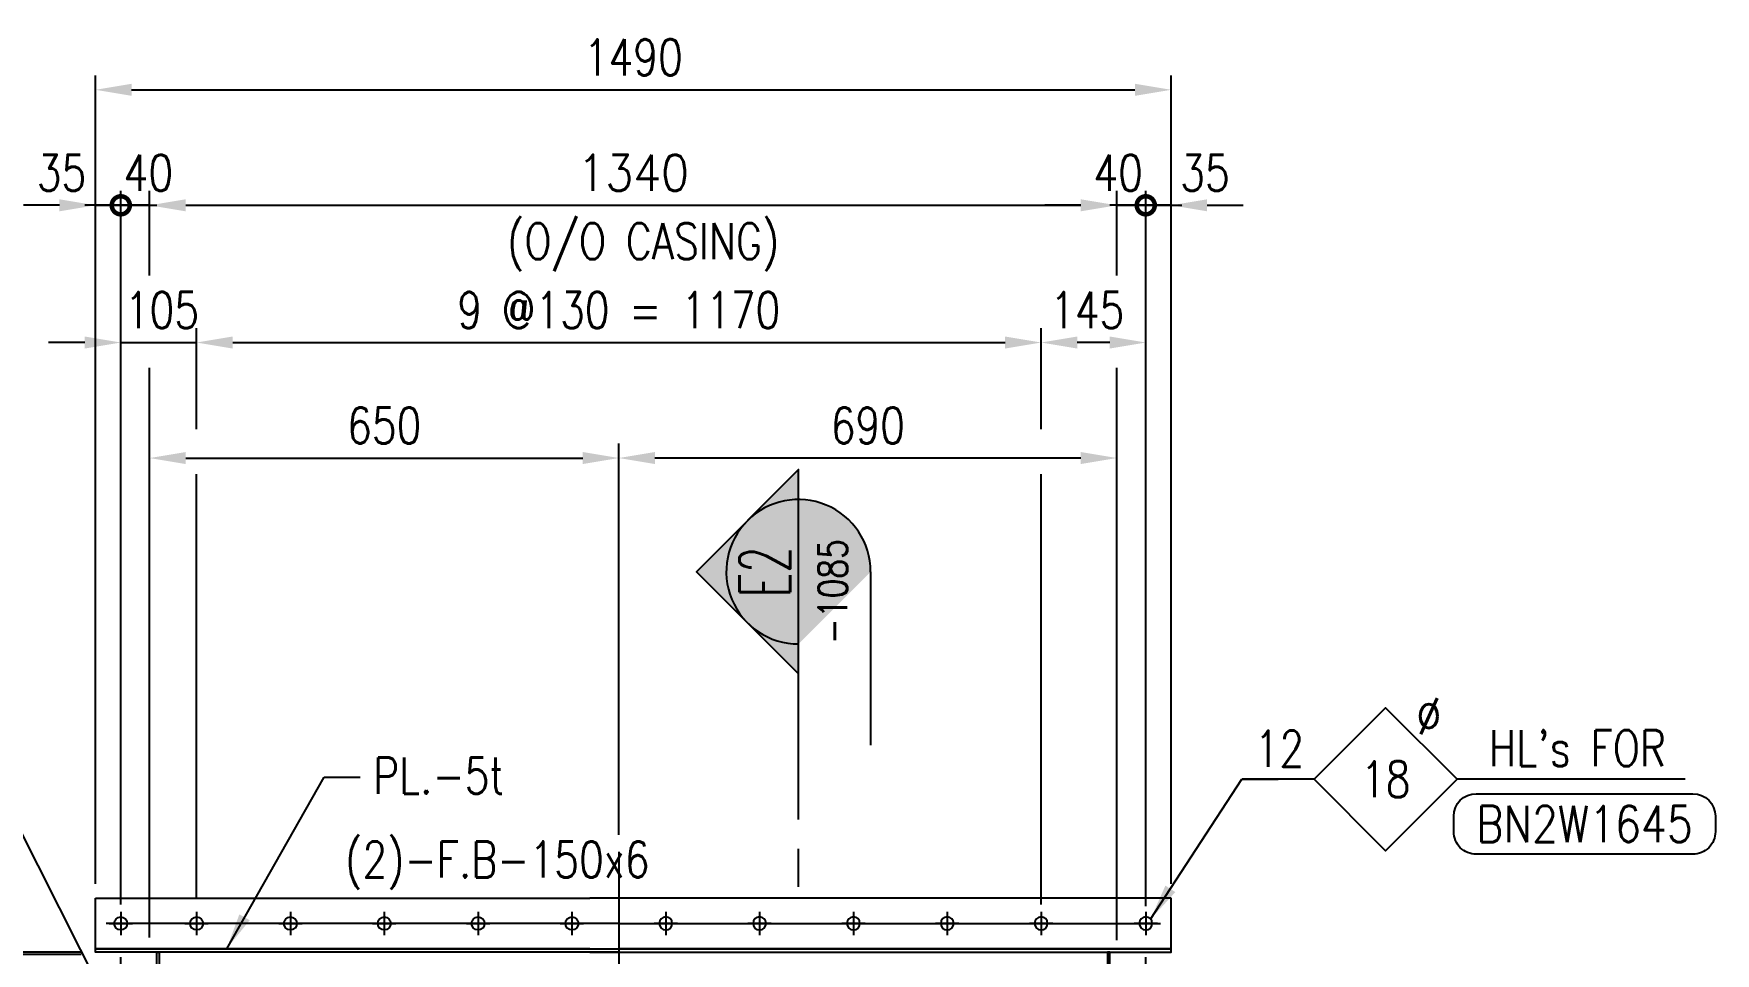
# Model space of a CAD drawing. Header units: millimetres. Extents: x 0 to 232280, y -26939 to 23794.
# Drawn here: x 17078 to 20573, y 4230 to 6141 of the extents above; entities that cross this region are included whole.
import ezdxf
from ezdxf.enums import TextEntityAlignment as Align

# ---------------------------------------------------------------- set-up
doc = ezdxf.new("R2010")
doc.units = ezdxf.units.MM
doc.header["$LTSCALE"] = 30
doc.linetypes.add('JNK-CENTER', pattern=[34, 30, -1.5, 1, -1.5])
for name, color, linetype in [('CEN-R', 1, 'JNK-CENTER'), ('CON-C', 4, 'Continuous'), ('CON-G', 3, 'Continuous'), ('CON-W', 7, 'Continuous'), ('CON-Y', 2, 'Continuous'), ('conL-g', 3, 'Continuous'), ('Dim-W', 7, 'Continuous'), ('TXT-Y', 2, 'Continuous')]:
    doc.layers.add(name, color=color, linetype=linetype)
doc.styles.add('SIMPLEX', font='simplex.shx', dxfattribs={"width": 0.8})
doc.dimstyles.new('DIM30_15', dxfattribs={"dimscale": 30, "dimtxt": 2.5, "dimasz": 2.5, "dimexe": 1, "dimexo": 1, "dimgap": 1, "dimtad": 1, "dimdec": 0, "dimlfac": 0.5, "dimdsep": 46, "dimtxsty": 'SIMPLEX', "dimcen": 0, "dimclrd": 7, "dimclre": 7, "dimclrt": 2, "dimadec": 1, "dimazin": 2, "dimtfac": 1, "dimtdec": 0, "dimtix": 1, "dimtmove": 2, "dimatfit": 0, "dimfxl": 1, "dimtolj": 1, "dimtzin": 0, "dimarcsym": 0})
doc.dimstyles.new('DIM30X1.5', dxfattribs={"dimscale": 30, "dimtxt": 2.5, "dimasz": 2.5, "dimexe": 1, "dimexo": 1, "dimgap": 1, "dimtad": 1, "dimdec": 0, "dimlfac": 0.6666666666666665, "dimdsep": 46, "dimtxsty": 'SIMPLEX', "dimcen": 0, "dimclrd": 7, "dimclre": 7, "dimclrt": 2, "dimadec": 1, "dimazin": 2, "dimtfac": 1, "dimtdec": 0, "dimtix": 1, "dimtmove": 2, "dimatfit": 0, "dimfxl": 1, "dimtolj": 1, "dimtzin": 0, "dimarcsym": 0})
doc.dimstyles.new('DIM30x3', dxfattribs={"dimscale": 30, "dimtxt": 2.5, "dimasz": 2.5, "dimexe": 1, "dimexo": 1, "dimgap": 1, "dimtad": 1, "dimdec": 0, "dimlfac": 0.33333333333333, "dimdsep": 46, "dimtxsty": 'SIMPLEX', "dimcen": 0, "dimclrd": 7, "dimclre": 7, "dimclrt": 2, "dimadec": 1, "dimazin": 2, "dimtfac": 1, "dimtdec": 0, "dimtix": 1, "dimtmove": 2, "dimatfit": 0, "dimfxl": 1, "dimtolj": 1, "dimtzin": 0, "dimarcsym": 0})

# ---------------------------------------------------------------- blocks, each defined once
blk = doc.blocks.new('*D141')
at = {"layer": 'CON-W', "color": 7, "lineweight": -2, "transparency": 16777216}
for p, q in [((17319.11685907123, 5638.276720837378), (17319.11685907123, 5814.425744846447)), ((19329.11685907097, 5638.276720837378), (19329.11685907097, 5814.425744846447)), ((17394.11685907123, 5784.425744846447), (19254.11685907097, 5784.425744846447)), ((17319.11685907123, 4263.273233134895), (17319.11685907123, 5446.615125091318)), ((19329.11685907097, 4257.768592242594), (19329.11685907097, 5446.615125091318))]:
    blk.add_line(p, q, dxfattribs=at)
at = {"layer": 'CON-W', "color": 7, "transparency": 16777216}
for points in [[(17394.11685907123, 5796.925744846447), (17394.11685907123, 5771.925744846447), (17319.11685907123, 5784.425744846447)], [(19254.11685907097, 5796.925744846447), (19254.11685907097, 5771.925744846447), (19329.11685907097, 5784.425744846447)]]:
    blk.add_solid(points, dxfattribs=at)
at = {"layer": 'DEFPOINTS', "color": 0, "transparency": 16777216}
for p in [(19329.11685907097, 5784.425744846447), (17319.11685907123, 4233.273233134895), (19329.11685907097, 4227.768592242594)]:
    blk.add_point(p, dxfattribs=at)
at = {"layer": 'CON-W', "color": 2, "transparency": 16777216, "char_height": 75, "attachment_point": 5, "style": 'SIMPLEX'}
for s, insert in [('\\A1;{\\Fromans,whgtxt|c129;\\W0.9;1340\\A0;\\Fsimplex|c129;\\W0.8;', (18324.1168590711, 5851.925744846447)), ('\\A1;{\\A0; (O/O CASING)}}', (18324.1168590711, 5697.28288770359))]:
    blk.add_mtext(s, dxfattribs=dict(at, insert=insert))
blk = doc.blocks.new('*D142')
at = {"layer": 'CON-W', "color": 7, "lineweight": -2, "transparency": 16777216}
for p, q in [((17206.61685907123, 4374.768592242599), (17206.61685907123, 6054.425744846447)), ((19441.61685907097, 4374.768592242599), (19441.61685907097, 6054.425744846447)), ((17281.61685907123, 6024.425744846447), (19366.61685907097, 6024.425744846447))]:
    blk.add_line(p, q, dxfattribs=at)
at = {"layer": 'CON-W', "color": 7, "transparency": 16777216}
for points in [[(17281.61685907123, 6036.925744846447), (17281.61685907123, 6011.925744846447), (17206.61685907123, 6024.425744846447)], [(19366.61685907097, 6036.925744846447), (19366.61685907097, 6011.925744846447), (19441.61685907097, 6024.425744846447)]]:
    blk.add_solid(points, dxfattribs=at)
at = {"layer": 'DEFPOINTS', "color": 0, "transparency": 16777216}
for p in [(19441.61685907097, 6024.425744846447), (17206.61685907123, 4344.768592242599), (19441.61685907097, 4344.768592242599)]:
    blk.add_point(p, dxfattribs=at)
at = {"layer": 'CON-W', "color": 2, "transparency": 16777216, "insert": (18324.1168590711, 6091.925744846447), "char_height": 75, "attachment_point": 5, "style": 'SIMPLEX'}
blk.add_mtext('\\A1;1490', dxfattribs=at)
blk = doc.blocks.new('*D143')
at = {"layer": 'CON-W', "color": 7, "lineweight": -2, "transparency": 16777216}
for p, q in [((17319.11685907123, 4263.273233134895), (17319.11685907123, 5289.283145661126)), ((18294.1168590711, 4476.533328644014), (18294.1168590711, 5289.283145661126)), ((17394.11685907123, 5259.283145661126), (18219.1168590711, 5259.283145661126))]:
    blk.add_line(p, q, dxfattribs=at)
at = {"layer": 'CON-W', "color": 7, "transparency": 16777216}
for points in [[(17394.11685907123, 5271.783145661126), (17394.11685907123, 5246.783145661126), (17319.11685907123, 5259.283145661126)], [(18219.1168590711, 5271.783145661126), (18219.1168590711, 5246.783145661126), (18294.1168590711, 5259.283145661126)]]:
    blk.add_solid(points, dxfattribs=at)
at = {"layer": 'DEFPOINTS', "color": 0, "transparency": 16777216}
for p in [(18294.1168590711, 5259.283145661126), (18294.1168590711, 4446.533328644014), (17319.11685907123, 4233.273233134895)]:
    blk.add_point(p, dxfattribs=at)
at = {"layer": 'CON-W', "color": 2, "transparency": 16777216, "insert": (17806.61685907117, 5326.783145661126), "char_height": 75, "attachment_point": 5, "style": 'SIMPLEX'}
blk.add_mtext('\\A1;650', dxfattribs=at)
blk = doc.blocks.new('_DotSmall')
at = {"color": 0, "linetype": 'ByBlock', "const_width": 0.5}
blk.add_lwpolyline([(-0.0625, 0, 1), (0.0625, 0, 1)], format="xyb", close=True, dxfattribs=at)
blk = doc.blocks.new('*D144')
at = {"layer": 'DEFPOINTS', "color": 0, "transparency": 16777216}
for p in [(19389.11685907097, 5784.425744846447), (19441.61685907097, 4344.768592242599), (19389.11685907097, 4327.773233134895)]:
    blk.add_point(p, dxfattribs=at)
at = {"layer": 'Dim-W', "color": 7, "lineweight": -2, "transparency": 16777216}
for p, q in [((19389.11685907097, 4357.773233134895), (19389.11685907097, 5814.425744846447)), ((19441.61685907097, 4374.768592242599), (19441.61685907097, 5814.425744846447)), ((19389.11685907097, 5784.425744846447), (19314.11685907097, 5784.425744846447)), ((19441.61685907097, 5784.425744846447), (19389.11685907097, 5784.425744846447)), ((19516.61685907097, 5784.425744846447), (19591.61685907097, 5784.425744846447))]:
    blk.add_line(p, q, dxfattribs=at)
at = {"layer": 'Dim-W', "color": 7, "transparency": 16777216}
blk.add_solid([(19516.61685907097, 5796.925744846447), (19516.61685907097, 5771.925744846447), (19441.61685907097, 5784.425744846447)], dxfattribs=at)
at = {"layer": 'Dim-W', "color": 7, "lineweight": -2, "transparency": 16777216, "xscale": 75, "yscale": 75, "zscale": 75}
blk.add_blockref('_DotSmall', (19389.11685907097, 5784.425744846447), dxfattribs=at)
at = {"layer": 'Dim-W', "color": 2, "transparency": 16777216, "insert": (19512.15004718331, 5851.925744846447), "char_height": 75, "attachment_point": 5, "style": 'SIMPLEX'}
blk.add_mtext('\\A1;35', dxfattribs=at)
blk = doc.blocks.new('*D145')
at = {"layer": 'DEFPOINTS', "color": 0, "transparency": 16777216}
for p in [(19389.11685907097, 5784.425744846447), (19389.11685907097, 4327.773233134895), (19329.11685907097, 4227.768592242594)]:
    blk.add_point(p, dxfattribs=at)
at = {"layer": 'Dim-W', "color": 7, "lineweight": -2, "transparency": 16777216}
for p, q in [((19329.11685907097, 5638.276720837378), (19329.11685907097, 5814.425744846447)), ((19389.11685907097, 4357.773233134895), (19389.11685907097, 5814.425744846447)), ((19254.11685907097, 5784.425744846447), (19179.11685907097, 5784.425744846447)), ((19329.11685907097, 5784.425744846447), (19389.11685907097, 5784.425744846447)), ((19389.11685907097, 5784.425744846447), (19464.11685907097, 5784.425744846447)), ((19329.11685907097, 4257.768592242594), (19329.11685907097, 5446.615125091318))]:
    blk.add_line(p, q, dxfattribs=at)
at = {"layer": 'Dim-W', "color": 7, "transparency": 16777216}
blk.add_solid([(19254.11685907097, 5796.925744846447), (19254.11685907097, 5771.925744846447), (19329.11685907097, 5784.425744846447)], dxfattribs=at)
at = {"layer": 'Dim-W', "color": 7, "lineweight": -2, "transparency": 16777216, "xscale": 75, "yscale": 75, "zscale": 75, "rotation": 180}
blk.add_blockref('_DotSmall', (19389.11685907097, 5784.425744846447), dxfattribs=at)
at = {"layer": 'Dim-W', "color": 2, "transparency": 16777216, "insert": (19331.81567527638, 5851.925744846447), "char_height": 75, "attachment_point": 5, "style": 'SIMPLEX'}
blk.add_mtext('\\A1;40', dxfattribs=at)
blk = doc.blocks.new('*D146')
at = {"layer": 'CON-W', "color": 7, "lineweight": -2, "transparency": 16777216}
for p, q in [((18294.1168590711, 4476.533328644014), (18294.1168590711, 5289.283145661126)), ((19329.11685907097, 4257.768592242594), (19329.11685907097, 5289.283145661126)), ((19254.11685907097, 5259.283145661126), (18369.1168590711, 5259.283145661126))]:
    blk.add_line(p, q, dxfattribs=at)
at = {"layer": 'CON-W', "color": 7, "transparency": 16777216}
for points in [[(18369.1168590711, 5271.783145661126), (18369.1168590711, 5246.783145661126), (18294.1168590711, 5259.283145661126)], [(19254.11685907097, 5271.783145661126), (19254.11685907097, 5246.783145661126), (19329.11685907097, 5259.283145661126)]]:
    blk.add_solid(points, dxfattribs=at)
at = {"layer": 'DEFPOINTS', "color": 0, "transparency": 16777216}
for p in [(18294.1168590711, 5259.283145661126), (18294.1168590711, 4446.533328644014), (19329.11685907097, 4227.768592242594)]:
    blk.add_point(p, dxfattribs=at)
at = {"layer": 'CON-W', "color": 2, "transparency": 16777216, "insert": (18811.61685907104, 5326.783145661126), "char_height": 75, "attachment_point": 5, "style": 'SIMPLEX'}
blk.add_mtext('\\A1;690', dxfattribs=at)
blk = doc.blocks.new('*D147')
at = {"layer": 'DEFPOINTS', "color": 0, "transparency": 16777216}
for p in [(17259.1168713841, 5784.425744846447), (17206.61685907123, 4344.768592242599), (17259.1168713841, 4316.381538318513)]:
    blk.add_point(p, dxfattribs=at)
at = {"layer": 'Dim-W', "color": 7, "lineweight": -2, "transparency": 16777216}
for p, q in [((17206.61685907123, 4374.768592242599), (17206.61685907123, 5814.425744846447)), ((17259.1168713841, 4346.381538318513), (17259.1168713841, 5814.425744846447)), ((17131.61685907123, 5784.425744846447), (17056.61685907123, 5784.425744846447)), ((17206.61685907123, 5784.425744846447), (17259.1168713841, 5784.425744846447)), ((17259.1168713841, 5784.425744846447), (17334.1168713841, 5784.425744846447))]:
    blk.add_line(p, q, dxfattribs=at)
at = {"layer": 'Dim-W', "color": 7, "transparency": 16777216}
blk.add_solid([(17131.61685907123, 5796.925744846447), (17131.61685907123, 5771.925744846447), (17206.61685907123, 5784.425744846447)], dxfattribs=at)
at = {"layer": 'Dim-W', "color": 7, "lineweight": -2, "transparency": 16777216, "xscale": 75, "yscale": 75, "zscale": 75, "rotation": 180}
blk.add_blockref('_DotSmall', (17259.1168713841, 5784.425744846447), dxfattribs=at)
at = {"layer": 'Dim-W', "color": 2, "transparency": 16777216, "insert": (17136.08367095889, 5851.925744846447), "char_height": 75, "attachment_point": 5, "style": 'SIMPLEX'}
blk.add_mtext('\\A1;35', dxfattribs=at)
blk = doc.blocks.new('*D148')
at = {"layer": 'DEFPOINTS', "color": 0, "transparency": 16777216}
for p in [(17259.1168713841, 5784.425744846447), (17259.1168713841, 4316.381538318513), (17319.11685907123, 4233.273233134895)]:
    blk.add_point(p, dxfattribs=at)
at = {"layer": 'Dim-W', "color": 7, "lineweight": -2, "transparency": 16777216}
for p, q in [((17259.1168713841, 4346.381538318513), (17259.1168713841, 5814.425744846447)), ((17319.11685907123, 5638.276720837378), (17319.11685907123, 5814.425744846447)), ((17259.1168713841, 5784.425744846447), (17184.1168713841, 5784.425744846447)), ((17319.11685907123, 5784.425744846447), (17259.1168713841, 5784.425744846447)), ((17394.11685907123, 5784.425744846447), (17469.11685907123, 5784.425744846447)), ((17319.11685907123, 4263.273233134895), (17319.11685907123, 5446.615125091318))]:
    blk.add_line(p, q, dxfattribs=at)
at = {"layer": 'Dim-W', "color": 7, "transparency": 16777216}
blk.add_solid([(17394.11685907123, 5796.925744846447), (17394.11685907123, 5771.925744846447), (17319.11685907123, 5784.425744846447)], dxfattribs=at)
at = {"layer": 'Dim-W', "color": 7, "lineweight": -2, "transparency": 16777216, "xscale": 75, "yscale": 75, "zscale": 75}
blk.add_blockref('_DotSmall', (17259.1168713841, 5784.425744846447), dxfattribs=at)
at = {"layer": 'Dim-W', "color": 2, "transparency": 16777216, "insert": (17316.41804286583, 5851.925744846447), "char_height": 75, "attachment_point": 5, "style": 'SIMPLEX'}
blk.add_mtext('\\A1;40', dxfattribs=at)
blk = doc.blocks.new('*D153')
at = {"layer": 'DEFPOINTS', "color": 0, "transparency": 16777216}
for p in [(15754.29089037019, 4232.268592242594), (17206.61685907123, 4232.268592242594), (17206.61685907123, 4227.768592242594)]:
    blk.add_point(p, dxfattribs=at)
at = {"layer": 'Dim-W', "color": 7, "lineweight": -2, "transparency": 16777216}
for p, q in [((15754.29089037019, 4307.268592242594), (15754.29089037019, 4382.268592242594)), ((17176.61685907123, 4232.268592242594), (15724.29089037019, 4232.268592242594)), ((15754.29089037019, 4227.768592242594), (15754.29089037019, 4232.268592242594)), ((17176.61685907123, 4227.768592242594), (15724.29089037019, 4227.768592242594)), ((15754.29089037019, 4152.768592242594), (15754.29089037019, 4077.768592242594))]:
    blk.add_line(p, q, dxfattribs=at)
at = {"layer": 'Dim-W', "color": 7, "transparency": 16777216}
for points in [[(15741.79089037019, 4307.268592242594), (15766.79089037019, 4307.268592242594), (15754.29089037019, 4232.268592242594)], [(15741.79089037019, 4152.768592242594), (15766.79089037019, 4152.768592242594), (15754.29089037019, 4227.768592242594)]]:
    blk.add_solid(points, dxfattribs=at)
at = {"layer": 'Dim-W', "color": 2, "transparency": 16777216, "insert": (15686.79089037019, 4300.983889737399), "char_height": 75, "attachment_point": 5, "rotation": 90, "style": 'SIMPLEX'}
blk.add_mtext('\\A1;*3', dxfattribs=at)
blk = doc.blocks.new('*D157')
at = {"layer": 'DEFPOINTS', "color": 0, "transparency": 16777216}
for p in [(16234.29089037019, 4227.768592242594), (17206.61685907123, 4227.768592242594), (17206.34352517631, 4074.768592242594)]:
    blk.add_point(p, dxfattribs=at)
at = {"layer": 'Dim-W', "color": 7, "lineweight": -2, "transparency": 16777216}
for p, q in [((16234.29089037019, 4302.768592242594), (16234.29089037019, 4377.768592242594)), ((17176.61685907123, 4227.768592242594), (16204.29089037019, 4227.768592242594)), ((16234.29089037019, 4074.768592242594), (16234.29089037019, 4227.768592242594)), ((17176.34352517631, 4074.768592242594), (16204.29089037019, 4074.768592242594)), ((16234.29089037019, 3999.768592242594), (16234.29089037019, 3924.768592242594))]:
    blk.add_line(p, q, dxfattribs=at)
at = {"layer": 'Dim-W', "color": 7, "transparency": 16777216}
for points in [[(16221.79089037019, 4302.768592242594), (16246.79089037019, 4302.768592242594), (16234.29089037019, 4227.768592242594)], [(16221.79089037019, 3999.768592242594), (16246.79089037019, 3999.768592242594), (16234.29089037019, 4074.768592242594)]]:
    blk.add_solid(points, dxfattribs=at)
at = {"layer": 'Dim-W', "color": 2, "transparency": 16777216, "insert": (16166.79089037019, 4151.268592242596), "char_height": 75, "attachment_point": 5, "rotation": 90, "style": 'SIMPLEX'}
blk.add_mtext('\\A1;102', dxfattribs=at)
blk = doc.blocks.new('A$C2FEE125F')
at = {"layer": 'CEN-R'}
for p, q in [((-16.02568226856238, 0), (16.02568226856238, 0)), ((0, 16.02568226856238), (0, -16.02568226856238))]:
    blk.add_line(p, q, dxfattribs=at)
at = {"layer": 'conL-g'}
blk.add_circle((0, 0), 9, dxfattribs=at)
blk = doc.blocks.new('A$C400B2E34')
at = {"layer": 'CEN-R'}
for q in [(-710.2559218952656, -34.99999999999909), (750.2559218952583, -34.99999999999909)]:
    blk.add_line((-3.637978807091713e-12, -35), q, dxfattribs=at)
at = {"layer": 'CON-G', "yscale": 1.003095975232198, "zscale": 1.003095975232198}
for p, xscale in [((-689.9999917913328, -34.99999999999727), 1.003095975232198), ((-585.0000007770332, -34.99999996576298), 1.003095975232198), ((-455.0000007770332, -35), 1.003095975232198), ((-325.0000007770332, -35), 1.003095975232198), ((-195.0000007770332, -35), 1.003095975232198), ((-65.00000077703316, -35), 1.003095975232198), ((65.00000077702589, -35), -1.003095975232198), ((195.0000007770259, -35), -1.003095975232198), ((325.0000007770259, -35), -1.003095975232198), ((455.0000007770259, -35), -1.003095975232198), ((585.0000007770259, -34.99999996576298), -1.003095975232198), ((729.9999917913256, -34.99999999999727), -1.003095975232198)]:
    blk.add_blockref('A$C2FEE125F', p, dxfattribs=dict(at, xscale=xscale))
blk = doc.blocks.new('BOLTHOLE')
at = {"layer": 'CON-W'}
blk.add_line((25.69684446512193, 0), (9.89949493661161, 0), dxfattribs=at)
blk.add_lwpolyline([(0, 0), (4.949747468305802, 4.949747468305844), (9.89949493661161, 0), (4.949747468305802, -4.949747468305759)], close=True, dxfattribs=at)
at = {"layer": 'CON-Y', "style": 'SIMPLEX', "width": 0.8}
for s, p in [('%%C', (8.808557265427133, 3.123021600288936)), ("HL's FOR", (24.36912746646038, 0.9010126853475384))]:
    blk.add_text(s, height=2.5, dxfattribs=at).set_placement(p, align=Align.RIGHT)
blk.add_attdef('4', text='', height=2.5, dxfattribs=at).set_placement((-0.6922360073094751, 0.8662892812148044), align=Align.RIGHT)
blk.add_attdef('22', text='', height=2.5, dxfattribs=at).set_placement((4.949747468305802, 0), align=Align.MIDDLE_CENTER)
blk = doc.blocks.new('boltmark')
at = {"layer": 'CON-Y'}
blk.add_lwpolyline([(0, -4.199666666666602), (14.99954366478296, -4.199666666666602, 0.4142135623730951), (16.56204366478296, -2.637166666666779), (16.56204366478296, -1.56249999999973, 0.414213562373095), (14.99954366478296, 2.700062395888381e-13), (0, 0, 0.4142135623730943), (-1.5625, -1.5625), (-1.5625, -2.637166666666779, 0.4142135623730959)], format="xyb", close=True, dxfattribs=at)
at = {"layer": 'CON-G', "style": 'SIMPLEX', "width": 0.8025233553132332}
blk.add_attdef('BN2W1650', text='', height=2.5, dxfattribs=at).set_placement((-8.526512829121202e-14, -3.3496666666666), (14.99954366478296, -3.3496666666666), align=Align.FIT)
blk = doc.blocks.new('*D214')
at = {"layer": 'CON-W', "color": 7, "lineweight": -2, "transparency": 16777216}
for p, q in [((17259.11687138406, 4331.238939133192), (17259.11687138406, 5529.283145661126)), ((17416.61685790555, 5319.515072601826), (17416.61685790555, 5529.283145661126)), ((17184.11687138406, 5499.283145661126), (17109.11687138406, 5499.283145661126)), ((17259.11687138406, 5499.283145661126), (17416.61685790555, 5499.283145661126)), ((17491.61685790555, 5499.283145661126), (17566.61685790555, 5499.283145661126)), ((17416.61685790555, 4346.381538369865), (17416.61685790555, 5225.88029776104))]:
    blk.add_line(p, q, dxfattribs=at)
at = {"layer": 'CON-W', "color": 7, "transparency": 16777216}
for points in [[(17184.11687138406, 5511.783145661126), (17184.11687138406, 5486.783145661126), (17259.11687138406, 5499.283145661126)], [(17491.61685790555, 5511.783145661126), (17491.61685790555, 5486.783145661126), (17416.61685790555, 5499.283145661126)]]:
    blk.add_solid(points, dxfattribs=at)
at = {"layer": 'DEFPOINTS', "color": 0, "transparency": 16777216}
for p in [(17416.61685790555, 5499.283145661126), (17259.11687138406, 4301.238939133192), (17416.61685790555, 4316.381538369865)]:
    blk.add_point(p, dxfattribs=at)
at = {"layer": 'CON-W', "color": 2, "transparency": 16777216, "insert": (17344.74013207483, 5566.783145661126), "char_height": 75, "attachment_point": 5, "style": 'SIMPLEX'}
blk.add_mtext('\\A1;105', dxfattribs=at)
blk = doc.blocks.new('*D215')
at = {"layer": 'CON-W', "color": 7, "lineweight": -2, "transparency": 16777216}
for p, q in [((19171.61686023664, 5319.515072601826), (19171.61686023664, 5529.283145661126)), ((19389.11685907097, 4327.773233134895), (19389.11685907097, 5529.283145661126)), ((19314.11685907097, 5499.283145661126), (19246.61686023664, 5499.283145661126)), ((19171.61686023664, 4331.238939184544), (19171.61686023664, 5225.88029776104))]:
    blk.add_line(p, q, dxfattribs=at)
at = {"layer": 'CON-W', "color": 7, "transparency": 16777216}
for points in [[(19246.61686023664, 5511.783145661126), (19246.61686023664, 5486.783145661126), (19171.61686023664, 5499.283145661126)], [(19314.11685907097, 5511.783145661126), (19314.11685907097, 5486.783145661126), (19389.11685907097, 5499.283145661126)]]:
    blk.add_solid(points, dxfattribs=at)
at = {"layer": 'DEFPOINTS', "color": 0, "transparency": 16777216}
for p in [(19171.61686023664, 5499.283145661126), (19171.61686023664, 4301.238939184544), (19389.11685907097, 4297.773233134895)]:
    blk.add_point(p, dxfattribs=at)
at = {"layer": 'CON-W', "color": 2, "transparency": 16777216, "insert": (19267.50583312087, 5566.783145661126), "char_height": 75, "attachment_point": 5, "style": 'SIMPLEX'}
blk.add_mtext('\\A1;145', dxfattribs=at)
blk = doc.blocks.new('*D216')
at = {"layer": 'DEFPOINTS', "color": 0, "transparency": 16777216}
for p in [(17416.61685907268, 5499.283145661126), (19171.61685906953, 5499.283145661126), (19171.61685906953, 5499.283145661126)]:
    blk.add_point(p, dxfattribs=at)
at = {"layer": 'Dim-W', "color": 7, "lineweight": -2, "transparency": 16777216}
blk.add_line((17491.61685907268, 5499.283145661126), (19096.61685906953, 5499.283145661126), dxfattribs=at)
at = {"layer": 'Dim-W', "color": 7, "transparency": 16777216}
for points in [[(17491.61685907268, 5511.783145661126), (17491.61685907268, 5486.783145661126), (17416.61685907268, 5499.283145661126)], [(19096.61685906953, 5511.783145661126), (19096.61685906953, 5486.783145661126), (19171.61685906953, 5499.283145661126)]]:
    blk.add_solid(points, dxfattribs=at)
at = {"layer": 'Dim-W', "color": 2, "transparency": 16777216, "insert": (18294.11685907111, 5566.783145661126), "char_height": 75, "attachment_point": 5, "style": 'SIMPLEX'}
blk.add_mtext('\\A1;9 @130 = 1170', dxfattribs=at)
blk = doc.blocks.new('SECMARK1')
at = {"layer": 'CON-Y'}
h = blk.add_hatch(color=256, dxfattribs=at)
edge = h.paths.add_edge_path()
edge.add_line((21.82666666666668, 7.071067811865485), (18.29113276073393, 3.535533905932776))
edge.add_arc((21.82666666666668, 4.707345624410664e-14), 5.000000000000002, 44.99999999999977, 135.0000000000001, ccw=False)
edge.add_line((25.36220057259943, 3.535533905932773), (21.82666666666668, 7.071067811865485))
h = blk.add_hatch(color=256, dxfattribs=at)
edge = h.paths.add_edge_path()
edge.add_line((14.75559885480128, 4.707345624410664e-14), (16.82666666666668, 1.689559442740931e-14))
edge.add_arc((21.82666666666668, 4.618527782440651e-14), 5, 135.0000000000001, 180.0000000000003, ccw=False)
edge.add_line((18.29113276073393, 3.535533905932776), (14.75559885480128, 4.707345624410664e-14))
edge = h.paths.add_edge_path()
edge.add_arc((21.82666666666668, 4.736951571734001e-14), 5, 270, 540.0000000000005)
h = blk.add_hatch(color=256, dxfattribs=at)
edge = h.paths.add_edge_path()
edge.add_line((26.82666666666668, 4.332076805060308e-14), (28.89773447853207, 4.736951571734001e-14))
edge.add_line((28.89773447853207, 4.736951571734001e-14), (25.36220057259943, 3.535533905932773))
edge.add_arc((21.82666666666668, 4.951594689828198e-14), 5, -1.1368683772161603e-13, 44.999999999999716, ccw=False)
at = {"layer": 'CON-C'}
blk.add_line((0, 0), (2.633333333333307, 0), dxfattribs=at)
blk.add_lwpolyline([(4.666666666666639, 0), (28.89773447853207, 4.736951571734001e-14), (21.82666666666668, 7.071067811865485), (14.75559885480128, 4.736951571734001e-14)], dxfattribs=at)
at = {"layer": 'CON-Y'}
blk.add_line((21.82666666666668, -4.999999999999953), (9.823333333333341, -4.999999999999953), dxfattribs=at)
blk.add_arc((21.82666666666668, 4.736951571734001e-14), 5, 270, 180.0000000000004, dxfattribs=at)
at = {"layer": 'CON-C', "style": 'SIMPLEX', "width": 0.8}
blk.add_attdef('TAG', text='', height=3.5, dxfattribs=at).set_placement((21.80333333333334, 0.5800000000000568), align=Align.CENTER)
at = {"layer": 'CON-Y', "style": 'SIMPLEX', "width": 0.8}
blk.add_attdef('H0000-0000', text='', height=2, dxfattribs=at).set_placement((24.66333333333334, -3.379999999999943), align=Align.RIGHT)

msp = doc.modelspace()

# ---------------------------------------------------------------- linework, layer by layer
at = {"layer": 'CEN-R'}
for p, q in [((18294.1168590711, 4441.028687751712), (18294.1168590711, 1535.53893202717)), ((17259.11685907123, 2302.215282071766), (17259.11685907123, 4262.268592242594)), ((19389.11685907097, 2302.215282071766), (19389.11685907097, 4262.268592242594))]:
    msp.add_line(p, q, dxfattribs=at)
at = {"layer": 'CON-G'}
for p, q in [((17206.61685907123, 4232.268592242594), (17206.61685907123, 4344.768592242599)), ((17206.61685907123, 4344.768592242599), (18234.11686731831, 4344.768592242592)), ((19441.61685907097, 4344.768592242599), (18234.11686731831, 4344.768592242592)), ((19441.61685907097, 4232.268592242594), (19441.61685907097, 4344.768592242599)), ((18234.11686731831, 4239.768592242592), (17206.61685907123, 4239.768592242594)), ((18234.11686731831, 4232.268592242603), (17206.61685907123, 4232.268592242591)), ((17274.11687556565, 4232.268592242594), (17206.61685907123, 4232.268592242594)), ((18234.11686731831, 4239.768592242592), (19441.61685907097, 4239.768592242594)), ((18234.11686731831, 4232.268592242603), (19441.61685907097, 4232.268592242591)), ((19314.11685907097, 4232.268592242594), (19441.61685907097, 4232.268592242594))]:
    msp.add_line(p, q, dxfattribs=at)
for points in [[(18294.1168590711, 4232.268592242594), (17206.61685907123, 4232.268592242594), (17206.61685907123, 4239.768592242594), (18294.1168590711, 4239.768592242594)], [(18294.1168590711, 4232.268592242594), (19441.61685907097, 4232.268592242594), (19441.61685907097, 4239.768592242594), (18294.1168590711, 4239.768592242594)]]:
    msp.add_lwpolyline(points, dxfattribs=at)
for points in [[(17334.11685907123, 4119.768592242626), (17334.11685907123, 4232.268592242594), (17338.61685907123, 4232.268592242594), (17338.61685907123, 4119.768592242594)], [(19314.11685907097, 4119.768592242626), (19314.11685907097, 4232.268592242594), (19309.61685907097, 4232.268592242594), (19309.61685907097, 4119.768592242594)]]:
    msp.add_lwpolyline(points, close=True, dxfattribs=at)
at = {"layer": 'CON-W'}
for p, q in [((17681.47709006391, 4595.932979661598), (17756.47709006391, 4595.932979661598)), ((19739.08821110971, 4591.838418897101), (19589.08821110971, 4591.838418897101))]:
    msp.add_line(p, q, dxfattribs=at)
at = {"layer": 'Dim-W'}
msp.add_line((19589.08821110971, 4591.838418897101), (19664.08821110971, 4591.838418897101), dxfattribs=at)

# ---------------------------------------------------------------- block references
at = {"xscale": 30, "yscale": 30, "zscale": 30}
msp.add_blockref('BOLTHOLE', (19739.08821110971, 4591.838418897101), dxfattribs=at).add_auto_attribs({'4': '12', '22': '18'})
ref = msp.add_blockref('boltmark', (20525.92360384687, 4561.838418897101), dxfattribs=dict(xscale=-30, yscale=30, zscale=30))
ref.add_attrib('BN2W1650', 'BN2W1645', dxfattribs={"layer": 'CON-G', "height": 75, "style": 'SIMPLEX', "width": 0.802523355316964}).set_placement((20075.93729390129, 4461.348418887565), (20525.92360384687, 4461.348418887565), align=Align.FIT)
at = {"layer": 'CON-W'}
ref = msp.add_blockref('SECMARK1', (18667.41883898401, 4368.230528940678), dxfattribs=dict(at, xscale=30, yscale=30, zscale=30, rotation=90))
ref.add_attrib('H0000-0000', '-1085', dxfattribs={"layer": 'CON-Y', "height": 60, "rotation": 90, "style": 'SIMPLEX', "width": 0.8}).set_placement((18768.81883898401, 5090.885111935737), align=Align.RIGHT)
ref.add_attrib('TAG', 'E2', dxfattribs={"layer": 'CON-C', "height": 105, "rotation": 90, "style": 'SIMPLEX', "width": 0.6}).set_placement((18650.01883898402, 5022.330528940676), align=Align.CENTER)
at = {"layer": 'Dim-W', "xscale": 1.5, "yscale": 1.5, "zscale": 1.5}
msp.add_blockref('A$C400B2E34', (18294.1168590711, 4344.768592242592), dxfattribs=at)

# ---------------------------------------------------------------- texts
at = {"layer": 'CON-W', "color": 2, "style": 'SIMPLEX', "width": 0.8}
msp.add_text('PL.-5t', height=75, dxfattribs=at).set_placement((17783.41766384972, 4561.823665899376))
at = {"layer": 'TXT-Y', "style": 'SIMPLEX', "width": 0.8}
msp.add_text('(2)-F.B-150x6', height=75, dxfattribs=at).set_placement((18041.60519196829, 4387.51433738882), align=Align.CENTER)

# ---------------------------------------------------------------- dimensions: what is measured, and where the dimension line sits
at = {"layer": 'CON-W'}
for base, p1, p2, picture, middle in [((19441.61685907097, 6024.425744846447), (17206.61685907123, 4344.768592242599), (19441.61685907097, 4344.768592242599), '*D142', (18324.1168590711, 6091.925744846447)), ((18294.1168590711, 5259.283145661126), (17319.11685907123, 4233.273233134895), (18294.1168590711, 4446.533328644014), '*D143', (17806.61685907117, 5326.783145661126))]:
    dim = msp.add_linear_dim(base=base, p1=p1, p2=p2, dimstyle='DIM30X1.5', dxfattribs=at)
    dim.commit()
    dim.dimension.update_dxf_attribs({"geometry": picture, "text_midpoint": middle})
dim = msp.add_linear_dim(base=(19329.11685907097, 5784.425744846447), p1=(17319.11685907123, 4233.273233134895), p2=(19329.11685907097, 4227.768592242594), text='{\\Fromans,whgtxt|c129;\\W0.9;<>\\A0;\\Fsimplex|c129;\\W0.8;\\X{\\A0; (O/O CASING)}}', dimstyle='DIM30X1.5', dxfattribs=at)
dim.commit()
dim.dimension.update_dxf_attribs({"geometry": '*D141', "text_midpoint": (18324.1168590711, 5784.425744846447)})
dim = msp.add_linear_dim(base=(17416.61685790555, 5499.283145661126), p1=(17259.11687138406, 4301.238939133192), p2=(17416.61685790555, 4316.381538369865), dimstyle='DIM30X1.5', dxfattribs=at)
dim.commit()
dim.dimension.update_dxf_attribs({"geometry": '*D214', "text_midpoint": (17344.74013207483, 5566.783145661126), "dimtype": 160})
dim = msp.add_linear_dim(base=(19171.61686023664, 5499.283145661126), p1=(19389.11685907097, 4297.773233134895), p2=(19171.61686023664, 4301.238939184544), angle=180, dimstyle='DIM30X1.5', dxfattribs=at)
dim.commit()
dim.dimension.update_dxf_attribs({"geometry": '*D215', "text_midpoint": (19267.50583312087, 5566.783145661126), "dimtype": 160})
dim = msp.add_linear_dim(base=(18294.1168590711, 5259.283145661126), p1=(19329.11685907097, 4227.768592242594), p2=(18294.1168590711, 4446.533328644014), angle=180, dimstyle='DIM30X1.5', dxfattribs=at)
dim.commit()
dim.dimension.update_dxf_attribs({"geometry": '*D146', "text_midpoint": (18811.61685907104, 5326.783145661126)})
at = {"layer": 'Dim-W'}
for p1, picture, middle in [((17206.61685907123, 4344.768592242599), '*D147', (17136.08367095889, 5851.925744846447)), ((17319.11685907123, 4233.273233134895), '*D148', (17316.41804286583, 5851.925744846447))]:
    dim = msp.add_linear_dim(base=(17259.1168713841, 5784.425744846447), p1=p1, p2=(17259.1168713841, 4316.381538318513), dimstyle='DIM30X1.5', override={"dimblk2": 'DotSmall', "dimsah": 1}, dxfattribs=at)
    dim.commit()
    dim.dimension.update_dxf_attribs({"geometry": picture, "text_midpoint": middle, "dimtype": 160})
for p1, picture, middle in [((19329.11685907097, 4227.768592242594), '*D145', (19331.81567527638, 5851.925744846447)), ((19441.61685907097, 4344.768592242599), '*D144', (19512.15004718331, 5851.925744846447))]:
    dim = msp.add_linear_dim(base=(19389.11685907097, 5784.425744846447), p1=p1, p2=(19389.11685907097, 4327.773233134895), angle=180, dimstyle='DIM30X1.5', override={"dimblk2": 'DotSmall', "dimsah": 1}, dxfattribs=at)
    dim.commit()
    dim.dimension.update_dxf_attribs({"geometry": picture, "text_midpoint": middle, "dimtype": 160})
dim = msp.add_linear_dim(base=(19171.61685906953, 5499.283145661126), p1=(17416.61685907268, 5499.283145661126), p2=(19171.61685906953, 5499.283145661126), text='9 @130 = <>', dimstyle='DIM30X1.5', dxfattribs=at)
dim.commit()
dim.dimension.update_dxf_attribs({"geometry": '*D216', "text_midpoint": (18294.11685907111, 5566.783145661126)})
dim = msp.add_linear_dim(base=(15754.29089037019, 4232.268592242594), p1=(17206.61685907123, 4227.768592242594), p2=(17206.61685907123, 4232.268592242594), angle=90, text='*<>', dimstyle='DIM30X1.5', dxfattribs=at)
dim.commit()
dim.dimension.update_dxf_attribs({"geometry": '*D153', "text_midpoint": (15686.79089037019, 4300.983889737399), "dimtype": 160})
dim = msp.add_linear_dim(base=(16234.29089037019, 4227.768592242594), p1=(17206.34352517631, 4074.768592242594), p2=(17206.61685907123, 4227.768592242594), angle=90, dimstyle='DIM30X1.5', dxfattribs=at)
dim.commit()
dim.dimension.update_dxf_attribs({"geometry": '*D157', "text_midpoint": (16166.79089037019, 4151.268592242596)})

# ---------------------------------------------------------------- leaders
at = {"layer": 'CON-W'}
msp.add_leader([(17252.47467981712, 4085.69800384), (16950.81028914674, 4683.02102200168)], dimstyle='DIM30_15', override={"dimgap": 1, "dimtad": 0}, dxfattribs=at)
for points, dimstyle in [([(17479.21289715325, 4239.768592242594), (17681.47709006391, 4595.932979661598)], 'DIM30_15'), ([(19399.18663604437, 4301.322840406749), (19589.08821110971, 4591.838418897101)], 'DIM30x3')]:
    msp.add_leader(points, dimstyle=dimstyle, dxfattribs=at)

doc.saveas('drawing.dxf')
